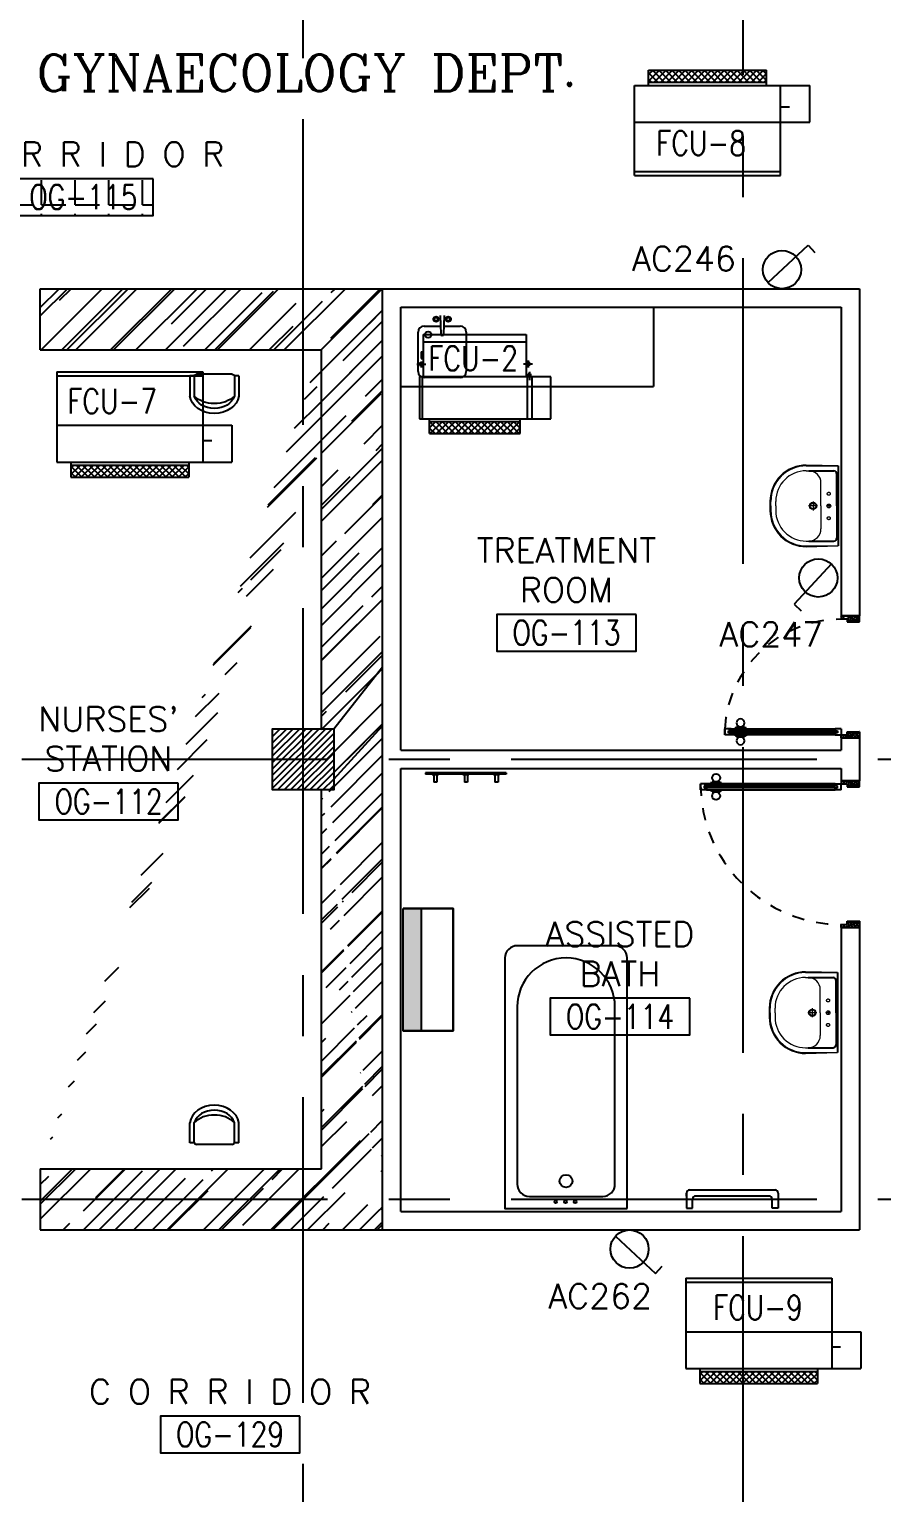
# Model space of a CAD drawing. Extents: x -0.4 to 93.5, y -1.1 to 78.4.
# Drawn here: x 66.39 to 73.36, y 14.15 to 26.12 of the extents above; entities that cross this region are included whole.
import ezdxf
from ezdxf.enums import TextEntityAlignment as Align

# ---------------------------------------------------------------- set-up
doc = ezdxf.new("R2010")
doc.units = 0
doc.header["$MEASUREMENT"] = 0
for name, pattern in [('CENTERX2', [4, 2.5, -0.5, 0.5, -0.5]), ('DASHED', [0.75, 0.5, -0.25]), ('HIDDEN', [0.375, 0.25, -0.125])]:
    doc.linetypes.add(name, pattern=pattern)
doc.layers.get('0').update_dxf_attribs({"color": 11, "linetype": 'CONTINUOUS'})
for name, color, linetype in [('A-FUR-ACCES', 11, 'CONTINUOUS'), ('AXES', 11, 'CENTERX2'), ('COL', 11, 'CONTINUOUS'), ('COUNTER', 11, 'CONTINUOUS'), ('DOOR', 11, 'CONTINUOUS'), ('E-SOCKETS', 4, 'CONTINUOUS'), ('FCU', 7, 'CONTINUOUS'), ('FIX', 11, 'CONTINUOUS'), ('FMCHAIR', 11, 'CONTINUOUS'), ('HAT', 11, 'CONTINUOUS'), ('NON-MEDICAL', 11, 'CONTINUOUS'), ('RM-BOX', 11, 'CONTINUOUS'), ('RM-NAME', 11, 'CONTINUOUS'), ('RM-NO', 11, 'CONTINUOUS'), ('TEXTN', 2, 'CONTINUOUS'), ('WALL', 11, 'CONTINUOUS')]:
    doc.layers.add(name, color=color, linetype=linetype)
doc.styles.add('ROMANC', font='romanc', dxfattribs={"height": 0.1})
doc.styles.add('ROMANS', font='ROMANS.shx', dxfattribs={"width": 0.6})
pattern_1 = [(45, (-249.90383, -112.74973), (0.25455844, 0.6788225), [4.5, -0.6, 1.5, -0.3]), (45, (-249.72776, -112.36153), (-0.49426764, 0.07000357), [0.9, -0.099, 1.8, -0.225]), (45, (-249.97808, -112.46336), (0.96095812, 1.24521504), [2.4, -0.42, 1.2, -0.3])]

# ---------------------------------------------------------------- blocks, each defined once
blk = doc.blocks.new('RM1')
at = {"layer": 'RM-BOX'}
blk.add_lwpolyline([(570, -200), (-570, -200), (-570, -500), (570, -500)], close=True, dxfattribs=at)
at = {"layer": 'RM-NAME', "style": 'ROMANS'}
for tag, p in [('ROOMNAME1', (0, 324)), ('ROOMNAME2', (0, 0))]:
    blk.add_attdef(tag, text='', height=200, dxfattribs=at).set_placement(p, align=Align.MIDDLE)
at = {"layer": 'RM-NO', "style": 'ROMANS', "width": 0.8}
blk.add_attdef('ROOMNO', text='', height=200, dxfattribs=at).set_placement((0, -350), align=Align.MIDDLE)
blk = doc.blocks.new('CHR3')
for p, q in [((-0.039, 0.5), (-0.558, 0.5)), ((-0.05, 0.412), (-0.558, 0.412)), ((-0.039, 0.5), (-0.039, 0.412)), ((0, 0.362), (0, -0.362)), ((-0.05, -0.412), (-0.558, -0.412)), ((-0.039, -0.5), (-0.553, -0.5)), ((-0.039, -0.411), (-0.039, -0.5))]:
    blk.add_line(p, q)
for centre, radius, start, end in [((-0.497, 0), 0.503, 97.0495, 263.5769), ((-0.446, 0), 0.427, 105.249, 254.751), ((-0.212, 0), 0.538, 130.0756, 229.9244), ((-0.05, 0.362), 0.05, 0, 90), ((-0.05, -0.362), 0.05, 270, 0)]:
    blk.add_arc(centre, radius, start, end)
blk = doc.blocks.new('*X41')
at = {"color": 0}
for p, q in [((238729, 132663), (239216, 133150)), ((238729, 132716), (239163, 133150)), ((238729, 132769), (239110, 133150)), ((238729, 132822), (239057, 133150)), ((238729, 132875), (239004, 133150)), ((238729, 132928), (238951, 133150)), ((238729, 132981), (238898, 133150)), ((238729, 133034), (238845, 133150)), ((238729, 133087), (238791, 133150)), ((238729, 133140), (238738, 133150)), ((238769, 132650), (239229, 133110)), ((238822, 132650), (239229, 133056)), ((238875, 132650), (239229, 133003)), ((238928, 132650), (239229, 132950)), ((238981, 132650), (239229, 132897)), ((239034, 132650), (239229, 132844)), ((239087, 132650), (239229, 132791)), ((239140, 132650), (239229, 132738)), ((239193, 132650), (239229, 132685))]:
    blk.add_line(p, q, dxfattribs=at)
blk = doc.blocks.new('COL50')
at = {"layer": 'COL'}
blk.add_lwpolyline([(-250, 250), (-250, -250), (250, -250), (250, 250)], close=True, dxfattribs=at)
blk = doc.blocks.new('DOOR-10')
at = {"layer": 'DOOR', "color": 0, "linetype": 'ByBlock'}
for p, q in [((-26, 1100), (-76, 1100)), ((-76, 1100), (-26, 1100)), ((-76, 1050), (-76, 1100)), ((-26, 1050), (-26, 1100)), ((-83, 1005), (-92, 1005)), ((-92, 1005), (-92, 940)), ((-76, 1018), (-83, 1018)), ((-83, 928), (-83, 1018)), ((-83, 1005), (-83, 940)), ((-59, 1050), (-76, 1050)), ((-43, 1070), (-59, 1070)), ((-59, 1050), (-59, 1070)), ((-43, 1050), (-43, 1070)), ((-26, 1050), (-43, 1050)), ((-26, 1018), (-18, 1018)), ((-18, 928), (-18, 1018)), ((-18, 1005), (-9, 1005)), ((-18, 1005), (-18, 940)), ((-9, 1005), (-9, 940)), ((-83, 940), (-92, 940)), ((-76, 928), (-83, 928)), ((-26, 928), (-18, 928)), ((-18, 940), (-9, 940)), ((-1001, 0), (-1001, 150)), ((-1001, 150), (-976, 150)), ((-1001, 150), (-1001, 0)), ((-976, 150), (-976, 100)), ((-76, 200), (-59, 200)), ((-76, 150), (-76, 200)), ((-76, 150), (-26, 150)), ((-59, 200), (-59, 180)), ((-59, 180), (-43, 180)), ((-43, 200), (-26, 200)), ((-43, 180), (-43, 200)), ((-26, 200), (-26, 150)), ((-1, 150), (-26, 150)), ((-26, 150), (-26, 100)), ((-951, 0), (-1001, 0)), ((-976, 100), (-951, 100)), ((-951, 100), (-951, 0)), ((-51, 100), (-51, 0)), ((-26, 100), (-51, 100)), ((-51, 0), (-1, 0))]:
    blk.add_line(p, q, dxfattribs=at)
at = {"layer": 'DOOR', "linetype": 'ByBlock'}
for p, q in [((-76, 1050), (-76, 200)), ((-59, 200), (-59, 1050)), ((-43, 200), (-43, 1050)), ((-26, 200), (-26, 1050))]:
    blk.add_line(p, q, dxfattribs=at)
at = {"layer": 'DOOR', "color": 9, "linetype": 'ByBlock'}
for p, q in [((-1, 0), (-1, 150)), ((-951, 0), (-1001, 114)), ((-951, 0), (-1001, 40)), ((-951, 0), (-964, 100)), ((-51, 0), (-1, 114)), ((-51, 0), (-37, 100)), ((-51, 0), (-1, 40))]:
    blk.add_line(p, q, dxfattribs=at)
at = {"layer": 'DOOR', "color": 0, "linetype": 'ByBlock'}
for centre in [(-124, 973), (23, 973)]:
    blk.add_circle(centre, 32.4, dxfattribs=at)
at = {"layer": 'DOOR', "linetype": 'HIDDEN', "ltscale": 0.5}
blk.add_arc((-23, 149), 952, 93.1482, 179.9482, dxfattribs=at)
at = {"layer": 'DOOR', "color": 9, "linetype": 'ByBlock'}
for centre, radius, start, end in [((-951, 0), 154, 103.7142, 108.8947), ((-951, 0), 134, 100.72, 111.8402), ((-51, 0), 134, 68.1598, 79.28), ((-51, 0), 154, 71.1053, 76.2858), ((-951, 0), 94.4, 90, 121.9818), ((-951, 0), 74.4, 90, 132.2236), ((-951, 0), 54.4, 90, 156.7926), ((-951, 0), 34.4, 90, 180), ((-951, 0), 14.4, 90, 180), ((-51, 0), 94.4, 58.0182, 90), ((-51, 0), 74.4, 47.7764, 90), ((-51, 0), 54.4, 23.2074, 90), ((-51, 0), 34.4, 0, 90), ((-51, 0), 14.4, 0, 90), ((-51, 0), 114, 64.0838, 77.3774)]:
    blk.add_arc(centre, radius, start, end, dxfattribs=at)
blk = doc.blocks.new('DOOR100')
at = {"layer": 'DOOR', "color": 0, "linetype": 'ByBlock'}
for p, q in [((-82, 1205), (-91, 1205)), ((-91, 1205), (-91, 1140)), ((-75, 1218), (-82, 1218)), ((-82, 1128), (-82, 1218)), ((-82, 1205), (-82, 1140)), ((-25, 1300), (-75, 1300)), ((-75, 1300), (-25, 1300)), ((-75, 1250), (-75, 1300)), ((-58, 1250), (-75, 1250)), ((-42, 1270), (-58, 1270)), ((-58, 1250), (-58, 1270)), ((-42, 1250), (-42, 1270)), ((-25, 1250), (-42, 1250)), ((-25, 1250), (-25, 1300)), ((-25, 1218), (-18, 1218)), ((-18, 1128), (-18, 1218)), ((-18, 1205), (-9, 1205)), ((-18, 1205), (-18, 1140)), ((-9, 1205), (-9, 1140)), ((-82, 1140), (-91, 1140)), ((-75, 1128), (-82, 1128)), ((-25, 1128), (-18, 1128)), ((-18, 1140), (-9, 1140)), ((-1200, 0), (-1200, 150)), ((-1200, 150), (-1175, 150)), ((-1200, 150), (-1200, 0)), ((-1175, 150), (-1175, 100)), ((-75, 200), (-58, 200)), ((-75, 150), (-75, 200)), ((-75, 150), (-25, 150)), ((-58, 200), (-58, 180)), ((-58, 180), (-42, 180)), ((-42, 200), (-25, 200)), ((-42, 180), (-42, 200)), ((-25, 200), (-25, 150)), ((0, 150), (-25, 150)), ((-25, 150), (-25, 100)), ((0, 150), (0, 0)), ((-1150, 0), (-1200, 0)), ((-1175, 100), (-1150, 100)), ((-1150, 100), (-1150, 0)), ((-50, 100), (-50, 0)), ((-25, 100), (-50, 100)), ((-50, 0), (0, 0))]:
    blk.add_line(p, q, dxfattribs=at)
at = {"layer": 'DOOR', "linetype": 'ByBlock'}
for p, q in [((-75, 1250), (-75, 200)), ((-58, 200), (-58, 1250)), ((-42, 200), (-42, 1250)), ((-25, 200), (-25, 1250)), ((0, 0), (0, 150))]:
    blk.add_line(p, q, dxfattribs=at)
at = {"layer": 'DOOR', "color": 9, "linetype": 'ByBlock'}
for p, q in [((-1150, 0), (-1200, 114)), ((-1150, 0), (-1200, 40)), ((-1150, 0), (-1163, 100)), ((-50, 0), (0, 114)), ((-50, 0), (-37, 100)), ((-50, 0), (0, 40))]:
    blk.add_line(p, q, dxfattribs=at)
at = {"layer": 'DOOR', "color": 0, "linetype": 'ByBlock'}
for centre in [(-124, 1173), (24, 1173)]:
    blk.add_circle(centre, 32.4, dxfattribs=at)
at = {"layer": 'DOOR', "linetype": 'HIDDEN', "ltscale": 0.5}
blk.add_arc((-25, 150), 1150, 90, 180.0001, dxfattribs=at)
at = {"layer": 'DOOR', "color": 9, "linetype": 'ByBlock'}
for centre, radius, start, end in [((-1150, 0), 154, 103.7142, 108.8947), ((-1150, 0), 134, 100.72, 111.8402), ((-50, 0), 134, 68.1598, 79.28), ((-50, 0), 154, 71.1053, 76.2858), ((-1150, 0), 94.4, 90, 121.9818), ((-1150, 0), 74.4, 90, 132.2236), ((-1150, 0), 54.4, 90, 156.7926), ((-1150, 0), 34.4, 90, 180), ((-1150, 0), 14.4, 90, 180), ((-50, 0), 94.4, 58.0182, 90), ((-50, 0), 74.4, 47.7764, 90), ((-50, 0), 54.4, 23.2074, 90), ((-50, 0), 34.4, 0, 90), ((-50, 0), 14.4, 0, 90), ((-50, 0), 114, 64.0838, 77.3774)]:
    blk.add_arc(centre, radius, start, end, dxfattribs=at)
blk = doc.blocks.new('BTUB1')
at = {"layer": 'FIX'}
for points in [[(-500, -25), (-500, -2075, 0.414214), (-400, -2175), (400, -2175, 0.414214), (500, -2075), (500, -25)], [(-400, -1675, 1), (400, -1675), (400, -225, 0.414214), (300, -125), (-300, -125, 0.414214), (-400, -225)]]:
    blk.add_lwpolyline(points, format="xyb", close=True, dxfattribs=at)
for centre, radius in [((-75, -81), 11), ((5, -81), 11), ((85, -81), 11), ((0, -250), 52.2)]:
    blk.add_circle(centre, radius, dxfattribs=at)
blk = doc.blocks.new('LAV-003')
at = {"layer": 'FIX', "linetype": 'Continuous', "lineweight": 20}
for p, q in [((-328, -285), (-328, -25)), ((327, -285), (327, -25)), ((0, -165), (-188, -165)), ((0, -165), (187, -165)), ((-288, -285), (-288, -265)), ((287, -285), (287, -265)), ((0, -535), (-38, -535)), ((0, -575), (-38, -575)), ((0, -535), (37, -535)), ((0, -575), (37, -575))]:
    blk.add_line(p, q, dxfattribs=at)
at = {"layer": 'FIX', "linetype": 'ByBlock'}
blk.add_line((-328, -25), (327, -25), dxfattribs=at)
at = {"layer": 'FIX', "linetype": 'ByBlock', "ltscale": 0.3}
for p, q in [((-288, -265), (-288, -60)), ((0, -35), (-262, -35)), ((0, -35), (262, -35)), ((287, -265), (287, -60))]:
    blk.add_line(p, q, dxfattribs=at)
at = {"layer": 'FIX', "lineweight": 20}
for p, q in [((-16, -101), (15, -101)), ((0, -85), (0, -116))]:
    blk.add_line(p, q, dxfattribs=at)
at = {"layer": 'FIX', "linetype": 'DASHED', "lineweight": 20, "ltscale": 0.04}
for p, q in [((-36, -230), (37, -230)), ((0, -194), (0, -266))]:
    blk.add_line(p, q, dxfattribs=at)
at = {"layer": 'FIX', "linetype": 'Continuous', "lineweight": 20}
blk.add_lwpolyline([(295, -25), (0, -25), (-328, -25), (-335, -285, 0.414214), (-38, -582), (0, -582), (37, -582, 0.414214), (334, -285), (327, -25), (0, -25)], format="xyb", dxfattribs=at)
at = {"layer": 'FIX', "linetype": 'HIDDEN', "lineweight": 20, "ltscale": 0.05}
for centre in [(-100, -101), (100, -101)]:
    blk.add_circle(centre, 12.4, dxfattribs=at)
at = {"layer": 'FIX', "lineweight": 20}
for centre, radius in [((0, -101), 15.5), ((0, -230), 29.5), ((0, -230), 22.5)]:
    blk.add_circle(centre, radius, dxfattribs=at)
at = {"layer": 'FIX', "linetype": 'ByBlock', "ltscale": 0.3}
for centre, start, end in [((-262, -60), 90, 180), ((262, -60), 0, 90)]:
    blk.add_arc(centre, 25, start, end, dxfattribs=at)
at = {"layer": 'FIX', "linetype": 'Continuous', "lineweight": 20}
for centre, radius, start, end in [((-188, -265), 100, 90, 180), ((187, -265), 100, 0, 90), ((-38, -285), 290, 180, 270), ((-38, -285), 250, 180, 270), ((37, -285), 250, 270, 0), ((37, -285), 290, 270, 0)]:
    blk.add_arc(centre, radius, start, end, dxfattribs=at)
blk = doc.blocks.new('*X168')
at = {"color": 0}
for p, q in [((-750, 2538), (-672, 2616)), ((-750, 2591), (-725, 2616)), ((-660, 2516), (-750, 2606)), ((-713, 2516), (-750, 2553)), ((-719, 2516), (-619, 2616)), ((-607, 2516), (-707, 2616)), ((-666, 2516), (-566, 2616)), ((-554, 2516), (-654, 2616)), ((-613, 2516), (-513, 2616)), ((-501, 2516), (-601, 2616)), ((-560, 2516), (-460, 2616)), ((-448, 2516), (-548, 2616)), ((-507, 2516), (-407, 2616)), ((-394, 2516), (-494, 2616)), ((-454, 2516), (-354, 2616)), ((-341, 2516), (-441, 2616)), ((-401, 2516), (-301, 2616)), ((-288, 2516), (-388, 2616)), ((-348, 2516), (-248, 2616)), ((-235, 2516), (-335, 2616)), ((-295, 2516), (-195, 2616)), ((-182, 2516), (-282, 2616)), ((-242, 2516), (-142, 2616)), ((-129, 2516), (-229, 2616)), ((-189, 2516), (-89, 2616)), ((-76, 2516), (-176, 2616)), ((-136, 2516), (-36, 2616)), ((-23, 2516), (-123, 2616)), ((-83, 2516), (17, 2616)), ((30, 2516), (-70, 2616)), ((-30, 2516), (70, 2616)), ((83, 2516), (-17, 2616)), ((23, 2516), (123, 2616)), ((136, 2516), (36, 2616)), ((76, 2516), (176, 2616)), ((189, 2516), (89, 2616)), ((129, 2516), (215, 2601)), ((215, 2543), (142, 2616)), ((182, 2516), (215, 2548)), ((215, 2596), (195, 2616))]:
    blk.add_line(p, q, dxfattribs=at)
blk = doc.blocks.new('WAP16')
at = {"color": 6}
for p, q in [((-597, 0), (-597, -737)), ((-597, 0), (597, 0)), ((597, 0), (597, -737)), ((-597, -437), (597, -437)), ((-597, -737), (597, -737))]:
    blk.add_line(p, q, dxfattribs=at)
at = {"color": 2}
for p, q in [((-597, -32), (597, -32)), ((597, -437), (835, -437)), ((835, -437), (835, -737)), ((-482, -737), (-482, -862)), ((-482, -762), (482, -762)), ((482, -737), (482, -862)), ((597, -737), (835, -737)), ((-482, -862), (482, -862))]:
    blk.add_line(p, q, dxfattribs=at)
at = {"color": 7}
blk.add_line((597, -562), (670, -562), dxfattribs=at)
at = {"color": 2}
blk.add_blockref('*X168', (268, -3378), dxfattribs=at)
blk = doc.blocks.new('*X194')
at = {"color": 0}
for p, q in [((-750, 2538), (-672, 2616)), ((-750, 2591), (-725, 2616)), ((-660, 2516), (-750, 2606)), ((-713, 2516), (-750, 2553)), ((-719, 2516), (-619, 2616)), ((-607, 2516), (-707, 2616)), ((-666, 2516), (-566, 2616)), ((-554, 2516), (-654, 2616)), ((-613, 2516), (-513, 2616)), ((-501, 2516), (-601, 2616)), ((-560, 2516), (-460, 2616)), ((-448, 2516), (-548, 2616)), ((-507, 2516), (-407, 2616)), ((-394, 2516), (-494, 2616)), ((-454, 2516), (-354, 2616)), ((-341, 2516), (-441, 2616)), ((-401, 2516), (-301, 2616)), ((-288, 2516), (-388, 2616)), ((-348, 2516), (-248, 2616)), ((-235, 2516), (-335, 2616)), ((-295, 2516), (-195, 2616)), ((-182, 2516), (-282, 2616)), ((-242, 2516), (-142, 2616)), ((-129, 2516), (-229, 2616)), ((-189, 2516), (-89, 2616)), ((-76, 2516), (-176, 2616)), ((-136, 2516), (-36, 2616)), ((-23, 2516), (-123, 2616)), ((-83, 2516), (17, 2616)), ((30, 2516), (-70, 2616)), ((-30, 2516), (70, 2616)), ((83, 2516), (-17, 2616)), ((23, 2516), (123, 2616)), ((136, 2516), (36, 2616)), ((76, 2516), (176, 2616)), ((189, 2516), (89, 2616)), ((129, 2516), (215, 2601)), ((215, 2543), (142, 2616)), ((182, 2516), (215, 2548)), ((215, 2596), (195, 2616))]:
    blk.add_line(p, q, dxfattribs=at)
blk = doc.blocks.new('*X193')
at = {"color": 0}
for p, q in [((16890, -2467), (16943, -2414)), ((16890, -2520), (16990, -2420)), ((16990, -2565), (16890, -2465)), ((16890, -2573), (16990, -2473)), ((16990, -2512), (16892, -2414)), ((16990, -2459), (16945, -2414)), ((16990, -2619), (16890, -2519)), ((16890, -2626), (16990, -2526)), ((16990, -2672), (16890, -2572)), ((16890, -2679), (16990, -2579)), ((16990, -2725), (16890, -2625)), ((16890, -2732), (16990, -2632)), ((16990, -2778), (16890, -2678)), ((16890, -2785), (16990, -2685)), ((16990, -2831), (16890, -2731)), ((16890, -2838), (16990, -2738)), ((16990, -2884), (16890, -2784)), ((16890, -2891), (16990, -2791)), ((16990, -2937), (16890, -2837)), ((16890, -2944), (16990, -2844)), ((16990, -2990), (16890, -2890)), ((16890, -2997), (16990, -2897)), ((16990, -3043), (16890, -2943)), ((16890, -3050), (16990, -2950)), ((16990, -3096), (16890, -2996)), ((16890, -3103), (16990, -3003)), ((16990, -3149), (16890, -3049)), ((16944, -3155), (16890, -3102)), ((16892, -3155), (16990, -3056)), ((16945, -3155), (16990, -3109))]:
    blk.add_line(p, q, dxfattribs=at)

msp = doc.modelspace()

# ---------------------------------------------------------------- hatches: boundary and pattern name
at = {"layer": 'A-FUR-ACCES'}
msp.add_hatch(color=256, dxfattribs=at).paths.add_polyline_path([(69.4503, 17.9295), (69.6003, 17.9295), (69.6003, 18.9295), (69.4503, 18.9295)])
at = {"layer": 'COUNTER', "linetype": 'ByBlock'}
h = msp.add_hatch(dxfattribs=at)
h.set_pattern_fill('AR-RROOF', color=256, scale=0.3, angle=45, style=0)
h.set_pattern_definition(pattern_1)
h.paths.add_polyline_path([(66.4824, 24), (66.4824, 23.5), (68.6324, 23.5), (68.6324, 24)])
h.paths.add_polyline_path([(68.7824, 23.5), (68.7824, 22.5456), (69.2824, 22.5456), (69.2824, 24), (68.6324, 24), (68.6324, 23.5)])
h = msp.add_hatch(dxfattribs=at)
h.set_pattern_fill('AR-RROOF', color=256, scale=0.3, angle=45, style=0)
h.set_pattern_definition(pattern_1)
edge = h.paths.add_edge_path()
edge.add_line((68.7824, 16.8), (68.7824, 19.9))
edge.add_line((69.2824, 16.3), (69.2824, 24))
edge.add_line((66.4824, 16.8), (66.4824, 16.3))
edge.add_line((66.4824, 16.8), (68.7824, 16.8))
edge.add_line((66.4824, 16.3), (69.2824, 16.3))
edge.add_line((68.7824, 20.4), (68.7824, 23.5))
h = msp.add_hatch(dxfattribs=at)
h.set_pattern_fill('AR-RROOF', color=256, scale=0.3, angle=45, style=0)
h.set_pattern_definition(pattern_1)
h.paths.add_polyline_path([(69.2824, 20.9075), (68.8824, 20.4), (68.8824, 20.15), (69.0304, 20.15), (69.2824, 20.4247)])
at = {"layer": 'HAT', "linetype": 'ByBlock'}
h = msp.add_hatch(dxfattribs=at)
h.set_pattern_fill('ANGLE', color=256, style=0)
h.set_pattern_definition([(0, (-276011.78315, -57293.01293), (0, 0.275), [0.2, -0.075]), (90, (-276011.78315, -57293.01293), (-0.275, 2e-17), [0.2, -0.075])])
h.paths.add_polyline_path([(65.7388, 30.875), (65.3388, 30.875), (65.3388, 27.35), (65.7388, 27.35)])
h.paths.add_polyline_path([(65.7388, 30.875), (65.7388, 31.025), (65.3388, 31.025), (65.3388, 30.875)])
h.paths.add_polyline_path([(65.7388, 27.35), (65.3388, 27.35), (65.3388, 24.5726), (65.2388, 24.4726), (65.0324, 24.4726), (65.0324, 24.0726), (65.363, 24.0726), (65.7388, 24.4483)])
h.paths.add_polyline_path([(65.0324, 24.0726), (65.0324, 24.4726), (64.3069, 24.4726), (64.3074, 24.2898), (64.3075, 24.288), (64.6166, 24.0726)])
h.paths.add_polyline_path([(67.4044, 24.9001), (66.2646, 24.9001), (66.2646, 24.6001), (67.4044, 24.6001)])
h.paths.add_polyline_path([(66.316, 24.6001), (67.3531, 24.6001), (67.3531, 24.9001), (66.316, 24.9001)], flags=24)
h.paths.add_polyline_path([(65.3655, 24.9501), (68.3036, 24.9501), (68.3036, 25.2501), (65.3655, 25.2501)], flags=9)
h.paths.add_polyline_path([(62.3422, 25.5402), (71.4493, 25.5402), (71.4493, 25.9902), (62.3422, 25.9902)], flags=9)

# ---------------------------------------------------------------- linework, layer by layer
at = {"layer": 'A-FUR-ACCES'}
for p, q in [((70.2937, 20.0405), (69.6333, 20.0405)), ((69.6333, 20.0405), (69.6333, 20.0278)), ((70.2937, 20.0278), (69.6333, 20.0278)), ((69.6885, 20.0278), (69.6885, 20.0228)), ((69.7385, 20.0228), (69.6885, 20.0228)), ((69.7008, 20.0228), (69.7008, 19.9643)), ((69.7262, 20.0228), (69.7262, 19.9643)), ((69.7385, 20.0278), (69.7385, 20.0228)), ((69.9385, 20.0278), (69.9385, 20.0228)), ((69.9885, 20.0228), (69.9385, 20.0228)), ((69.9508, 20.0228), (69.9508, 19.9643)), ((69.9762, 20.0228), (69.9762, 19.9643)), ((69.9885, 20.0278), (69.9885, 20.0228)), ((70.1885, 20.0278), (70.1885, 20.0228)), ((70.2385, 20.0228), (70.1885, 20.0228)), ((70.2008, 20.0228), (70.2008, 19.9643)), ((70.2262, 20.0228), (70.2262, 19.9643)), ((70.2385, 20.0278), (70.2385, 20.0228)), ((70.2937, 20.0405), (70.2937, 20.0278)), ((69.7262, 19.9643), (69.7008, 19.9643)), ((69.9762, 19.9643), (69.9508, 19.9643)), ((70.2262, 19.9643), (70.2008, 19.9643)), ((69.8587, 18.9295), (69.4503, 18.9295)), ((69.6003, 17.9295), (69.6003, 18.9295)), ((69.8587, 17.9295), (69.8587, 18.9295)), ((69.4503, 17.9295), (69.8587, 17.9295)), ((71.7675, 16.5774), (71.7675, 16.6024)), ((71.7675, 16.6024), (71.7675, 16.5774)), ((71.7675, 16.5774), (71.7675, 16.4774)), ((71.7925, 16.6274), (72.4925, 16.6274)), ((71.8175, 16.4774), (71.8175, 16.5524)), ((72.4425, 16.5774), (71.8425, 16.5774)), ((72.4675, 16.4774), (72.4675, 16.5524)), ((72.5175, 16.6024), (72.5175, 16.5774)), ((72.5175, 16.5774), (72.5175, 16.4774)), ((71.7675, 16.4774), (71.8175, 16.4774)), ((72.5175, 16.4774), (72.4675, 16.4774))]:
    msp.add_line(p, q, dxfattribs=at)
for centre, start, end in [((71.7925, 16.6024), 90, 180), ((71.8425, 16.5524), 90, 180), ((72.4425, 16.5524), 0, 90), ((72.4925, 16.6024), 0, 90)]:
    msp.add_arc(centre, 0.025, start, end, dxfattribs=at)
at = {"layer": 'AXES'}
for p, q in [((68.6324, -1.1143), (68.6324, 77.6984)), ((72.2324, 5.75), (72.2324, 64.57)), ((92.8324, 20.15), (40.7424, 20.15)), ((92.8324, 16.55), (40.7424, 16.55))]:
    msp.add_line(p, q, dxfattribs=at)
at = {"layer": 'COUNTER'}
for p, q in [((66.4824, 23.5), (66.4824, 24)), ((66.4824, 24), (69.2824, 24)), ((69.2824, 16.3), (69.2824, 24)), ((66.4824, 23.5), (68.7824, 23.5)), ((68.7824, 20.4), (68.7824, 23.5)), ((68.7824, 16.8), (68.7824, 19.9)), ((66.4824, 16.8), (68.7824, 16.8)), ((66.4824, 16.8), (66.4824, 16.3)), ((66.4824, 16.3), (69.2824, 16.3))]:
    msp.add_line(p, q, dxfattribs=at)
at = {"layer": 'COUNTER', "linetype": 'ByBlock'}
for p, q in [((68.8824, 20.4), (69.2824, 20.9075)), ((68.7824, 20.4), (68.8824, 20.4)), ((68.8824, 19.9885), (69.2824, 20.4247)), ((68.8824, 20.4), (68.8824, 19.9)), ((68.8824, 19.9), (68.7824, 19.9))]:
    msp.add_line(p, q, dxfattribs=at)
at = {"layer": 'E-SOCKETS'}
for p, q in [((72.4343, 24.0498), (72.7621, 24.355)), ((72.7621, 24.355), (72.8166, 24.2964)), ((72.9522, 21.7484), (72.647, 21.4206)), ((72.647, 21.4206), (72.7055, 21.3661)), ((71.1872, 16.2502), (71.515, 15.945)), ((71.515, 15.945), (71.5695, 16.0036))]:
    msp.add_line(p, q, dxfattribs=at)
for centre in [(72.5486, 24.1562), (72.8457, 21.634), (71.3015, 16.1437)]:
    msp.add_circle(centre, 0.1562, dxfattribs=at)
at = {"layer": 'FCU', "color": 3}
for p, q in [((71.4577, 25.7885), (72.4227, 25.7885)), ((71.4577, 25.6635), (71.4577, 25.7885)), ((72.4227, 25.6635), (72.4227, 25.7885)), ((71.4577, 25.6885), (72.4227, 25.6885)), ((72.5372, 25.6635), (72.7752, 25.6635)), ((72.7752, 25.3635), (72.7752, 25.6635)), ((72.5372, 25.4886), (72.6105, 25.4886)), ((72.5372, 25.3635), (72.7752, 25.3635)), ((71.3432, 24.9585), (72.5372, 24.9585)), ((69.5981, 23.4841), (69.6131, 23.4841)), ((69.5981, 23.4841), (69.5981, 23.4292)), ((69.6131, 23.5654), (70.4576, 23.5654)), ((69.5632, 23.3837), (69.6359, 23.3837)), ((69.5831, 23.3937), (69.5831, 23.3737)), ((69.5831, 23.3937), (69.6131, 23.3937)), ((69.5831, 23.3737), (69.6131, 23.3737)), ((69.5981, 23.4292), (69.6131, 23.4292)), ((69.5981, 23.4044), (69.5981, 23.3567)), ((70.5076, 23.3837), (70.4349, 23.3837)), ((70.4876, 23.3937), (70.4576, 23.3937)), ((70.4876, 23.3737), (70.4576, 23.3737)), ((70.4726, 23.4135), (70.4726, 23.3567)), ((70.4876, 23.3937), (70.4876, 23.3737)), ((66.618, 23.2874), (67.812, 23.2874)), ((69.605, 23.2797), (69.605, 22.9368)), ((70.4658, 23.2797), (70.4658, 22.9368)), ((70.493, 23.3047), (70.473, 23.3047)), ((70.473, 23.3047), (70.473, 23.2797)), ((70.483, 23.3208), (70.483, 23.2525)), ((70.493, 23.3047), (70.493, 23.2797)), ((70.6569, 23.2797), (70.5045, 23.2797)), ((70.6569, 22.9368), (70.6569, 23.2797)), ((67.812, 22.8824), (68.05, 22.8824)), ((68.05, 22.8824), (68.05, 22.5824)), ((69.6647, 22.8146), (69.6647, 22.9368)), ((69.6647, 22.9146), (70.4061, 22.9146)), ((70.4061, 22.8146), (70.4061, 22.9368)), ((70.5045, 22.9368), (70.6569, 22.9368)), ((67.812, 22.7574), (67.8854, 22.7574)), ((69.6647, 22.8146), (70.4061, 22.8146)), ((66.7325, 22.5824), (66.7325, 22.4574)), ((66.7325, 22.5574), (67.6975, 22.5574)), ((67.6975, 22.5824), (67.6975, 22.4574)), ((67.812, 22.5824), (68.05, 22.5824)), ((66.7325, 22.4574), (67.6975, 22.4574))]:
    msp.add_line(p, q, dxfattribs=at)
at = {"layer": 'FCU', "color": 6}
for p, q in [((71.3432, 24.9265), (71.3432, 25.6635)), ((71.3432, 25.6635), (72.5372, 25.6635)), ((72.5372, 24.9265), (72.5372, 25.6635)), ((71.3432, 25.3635), (72.5372, 25.3635)), ((71.3432, 24.9265), (72.5372, 24.9265)), ((69.6131, 23.6258), (70.4576, 23.6258)), ((69.6131, 23.6258), (69.6131, 23.2797)), ((70.4576, 23.6258), (70.4576, 23.2797)), ((66.618, 23.3194), (66.618, 22.5824)), ((66.618, 23.3194), (67.812, 23.3194)), ((67.812, 23.3194), (67.812, 22.5824)), ((70.5045, 23.2797), (69.5846, 23.2797)), ((69.5846, 23.2797), (69.5846, 22.9368)), ((70.5045, 22.9368), (70.5045, 23.2797)), ((66.618, 22.8824), (67.812, 22.8824)), ((69.5846, 22.9368), (70.5045, 22.9368)), ((66.618, 22.5824), (67.812, 22.5824))]:
    msp.add_line(p, q, dxfattribs=at)
at = {"layer": 'FIX', "linetype": 'ByBlock', "ltscale": 0.3}
msp.add_lwpolyline([(69.4503, 18.9295), (69.8587, 18.9295), (69.8587, 17.9295), (69.4503, 17.9295)], close=True, dxfattribs=at)
at = {"layer": 'NON-MEDICAL'}
for p, q in [((71.4978, 23.85), (71.4978, 23.2)), ((69.7532, 23.7822), (69.7592, 23.6269)), ((69.7852, 23.7822), (69.7792, 23.6269)), ((69.5729, 23.323), (69.5729, 23.6441)), ((69.6227, 23.694), (69.7592, 23.694)), ((69.7792, 23.694), (69.9157, 23.694)), ((69.9655, 23.6441), (69.9655, 23.323)), ((69.9157, 23.2731), (69.6227, 23.2731)), ((69.4324, 23.2), (71.4978, 23.2))]:
    msp.add_line(p, q, dxfattribs=at)
for centre, radius in [((69.7194, 23.7511), 0.0217), ((69.7194, 23.7511), 0.014), ((69.819, 23.7511), 0.0217), ((69.819, 23.7511), 0.014), ((69.6548, 23.6245), 0.0255)]:
    msp.add_circle(centre, radius, dxfattribs=at)
for centre, radius, start, end in [((69.6227, 23.6441), 0.0499, 90, 180), ((69.7692, 23.6269), 0.00997, 180, 0), ((69.9157, 23.6441), 0.0499, 0, 90), ((69.6227, 23.323), 0.0499, 180, 270), ((69.9157, 23.323), 0.0499, 270, 0)]:
    msp.add_arc(centre, radius, start, end, dxfattribs=at)
at = {"layer": 'WALL'}
for p, q in [((69.2824, 24), (73.1824, 24)), ((69.2824, 16.3), (69.2824, 24)), ((69.2824, 22.85), (69.2824, 24)), ((73.1824, 24), (73.1824, 21.325)), ((69.4324, 23.85), (73.0324, 23.85)), ((69.4324, 20.225), (69.4324, 23.85)), ((73.0324, 23.85), (73.0324, 21.325)), ((73.0324, 21.325), (73.1824, 21.325)), ((73.0324, 20.325), (73.1824, 20.325)), ((73.0324, 20.325), (73.0324, 20.225)), ((73.1824, 20.325), (73.1824, 19.975)), ((69.4324, 20.225), (73.0324, 20.225)), ((69.4324, 16.45), (69.4324, 20.075)), ((69.4324, 20.075), (73.0324, 20.075)), ((73.0324, 20.075), (73.0324, 19.975)), ((73.0324, 19.975), (73.1824, 19.975)), ((73.0324, 18.775), (73.1824, 18.775)), ((73.0324, 18.775), (73.0324, 16.45)), ((73.1824, 18.775), (73.1824, 16.3)), ((69.4324, 16.45), (73.0324, 16.45)), ((69.2824, 16.3), (73.1824, 16.3))]:
    msp.add_line(p, q, dxfattribs=at)
at = {"layer": 'WALL', "linetype": 'ByBlock', "ltscale": 0.3}
msp.add_lwpolyline([(68.3824, 20.4), (68.8824, 20.4), (68.8824, 19.9), (68.3824, 19.9)], close=True, dxfattribs=at)

# ---------------------------------------------------------------- block references
at = {"layer": 'COL', "xscale": -0.001, "yscale": 0.001, "zscale": 0.001}
msp.add_blockref('COL50', (68.6324, 20.15), dxfattribs=at)
at = {"layer": 'DOOR', "color": 0, "linetype": 'ByBlock', "ltscale": 0.3, "xscale": -0.001, "yscale": 0.001, "zscale": 0.001, "rotation": 90}
msp.add_blockref('DOOR-10', (73.1824, 20.3243), dxfattribs=at)
at = {"layer": 'DOOR', "color": 0, "linetype": 'ByBlock', "xscale": 0.001, "yscale": 0.001, "zscale": 0.001, "rotation": 89.99999999999999}
msp.add_blockref('DOOR100', (73.1824, 19.975), dxfattribs=at)
at = {"layer": 'FCU', "color": 11, "yscale": 0.001000002026557922, "zscale": 0.001}
for name, p, xscale, rotation in [('*X194', (72.2079, 28.3043), -0.0009999871253967285, 180), ('*X193', (72.8197, 39.805), 0.001000002026557922, 270)]:
    msp.add_blockref(name, p, dxfattribs=dict(at, xscale=xscale, rotation=rotation))
at = {"layer": 'FCU', "color": 11, "xscale": 0.0009999871253967285, "yscale": 0.001000002026557922, "zscale": 0.001}
msp.add_blockref('*X194', (67.4828, 19.9416), dxfattribs=at)
at = {"layer": 'FCU', "linetype": 'ByBlock', "xscale": 0.0009999871253967285, "yscale": 0.001000002026557922, "zscale": 0.001}
msp.add_blockref('WAP16', (72.3582, 15.9048), dxfattribs=at)
at = {"layer": 'FIX', "xscale": 0.001, "yscale": 0.001, "zscale": 0.001}
for name, p, rotation in [('LAV-003', (73.0324, 22.2226), 270), ('BTUB1', (70.7824, 16.45), 180)]:
    msp.add_blockref(name, p, dxfattribs=dict(at, rotation=rotation))
at = {"layer": 'FIX', "linetype": 'ByBlock', "ltscale": 0.3, "xscale": 0.001, "yscale": 0.001, "zscale": 0.001, "rotation": 270}
msp.add_blockref('LAV-003', (73.0266, 18.0775), dxfattribs=at)
at = {"layer": 'FMCHAIR', "yscale": 0.4, "zscale": 0.36, "rotation": 270}
for p, xscale in [((67.9058, 23.2997), -0.32), ((67.9058, 17.0003), 0.32)]:
    msp.add_blockref('CHR3', p, dxfattribs=dict(at, xscale=xscale))
at = {"layer": 'HAT', "xscale": 0.001, "yscale": 0.001, "zscale": 0.001}
msp.add_blockref('*X41', (-170.3462, -112.7497), dxfattribs=at)
at = {"layer": 'RM-NAME', "xscale": 0.001, "yscale": 0.001, "zscale": 0.001}
for p, values in [((66.8345, 25.1001), {'ROOMNO': 'OG-115', 'ROOMNAME2': 'C O R R I D O R'}), ((70.7861, 21.536), {'ROOMNO': 'OG-113', 'ROOMNAME2': 'ROOM', 'ROOMNAME1': 'TREATMENT'}), ((67.0409, 20.1556), {'ROOMNO': 'OG-112', 'ROOMNAME2': 'STATION', 'ROOMNAME1': "NURSES'"}), ((71.2235, 18.3955), {'ROOMNO': 'OG-114', 'ROOMNAME2': 'BATH', 'ROOMNAME1': 'ASSISTED'}), ((68.0345, 14.9777), {'ROOMNO': 'OG-129', 'ROOMNAME2': 'C O R R I D O R'})]:
    msp.add_blockref('RM1', p, dxfattribs=at).add_auto_attribs(values)

# ---------------------------------------------------------------- texts
at = {"layer": 'E-SOCKETS', "style": 'ROMANS'}
for s, p in [('AC246', (71.3225, 24.1457)), ('AC247', (72.0362, 21.0725)), ('AC262', (70.6374, 15.6584))]:
    msp.add_text(s, height=0.2, dxfattribs=at).set_placement(p)
at = {"layer": 'RM-NAME', "color": 2, "style": 'ROMANC'}
msp.add_text('OBSTETRIC AND GYNAECOLOGY DEPT.', height=0.3, dxfattribs=at).set_placement((66.8958, 25.7652), align=Align.MIDDLE)
at = {"layer": 'TEXTN', "style": 'ROMANS', "width": 0.8}
for s, p in [('FCU-8', (71.5204, 25.0906)), ('FCU-2', (69.6561, 23.3309)), ('FCU-7', (66.7038, 22.9803))]:
    msp.add_text(s, height=0.2, dxfattribs=at).set_placement(p)
at = {"layer": 'TEXTN', "linetype": 'ByBlock', "style": 'ROMANS', "width": 0.8}
msp.add_text('FCU-9', height=0.2, dxfattribs=at).set_placement((71.9851, 15.5657))

doc.saveas('drawing.dxf')
